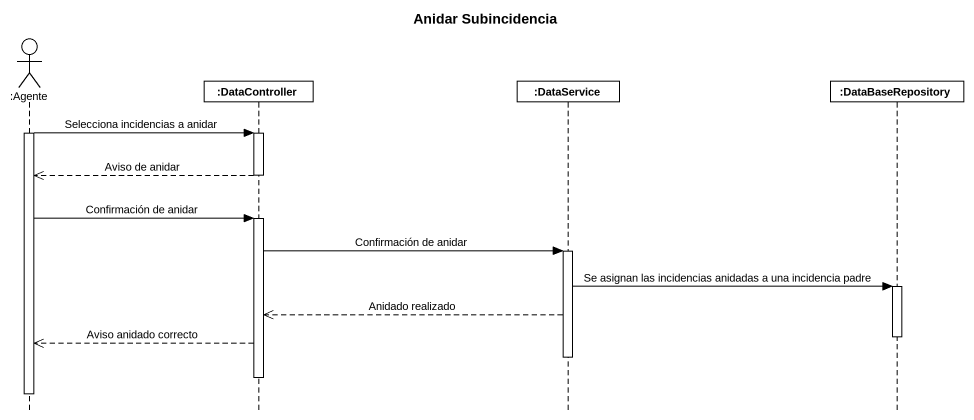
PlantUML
@startuml
title Anidar Subincidencia
hide footbox
actor ":Agente" as Agente
participant ":DataController" as DataController
participant ":DataService" as DataService
participant ":DataBaseRepository" as DataBaseRepository

activate Agente
Agente -> DataController : Selecciona incidencias a anidar
activate DataController
DataController -->> Agente : Aviso de anidar
deactivate DataController
Agente -> DataController : Confirmación de anidar
activate DataController
DataController -> DataService : Confirmación de anidar
activate DataService
DataService -> DataBaseRepository : Se asignan las incidencias anidadas a una incidencia padre
activate DataBaseRepository
DataService -->> DataController : Anidado realizado
deactivate DataBaseRepository
DataController -->> Agente : Aviso anidado correcto
deactivate DataService
deactivate DataController
deactivate Agente
@enduml
